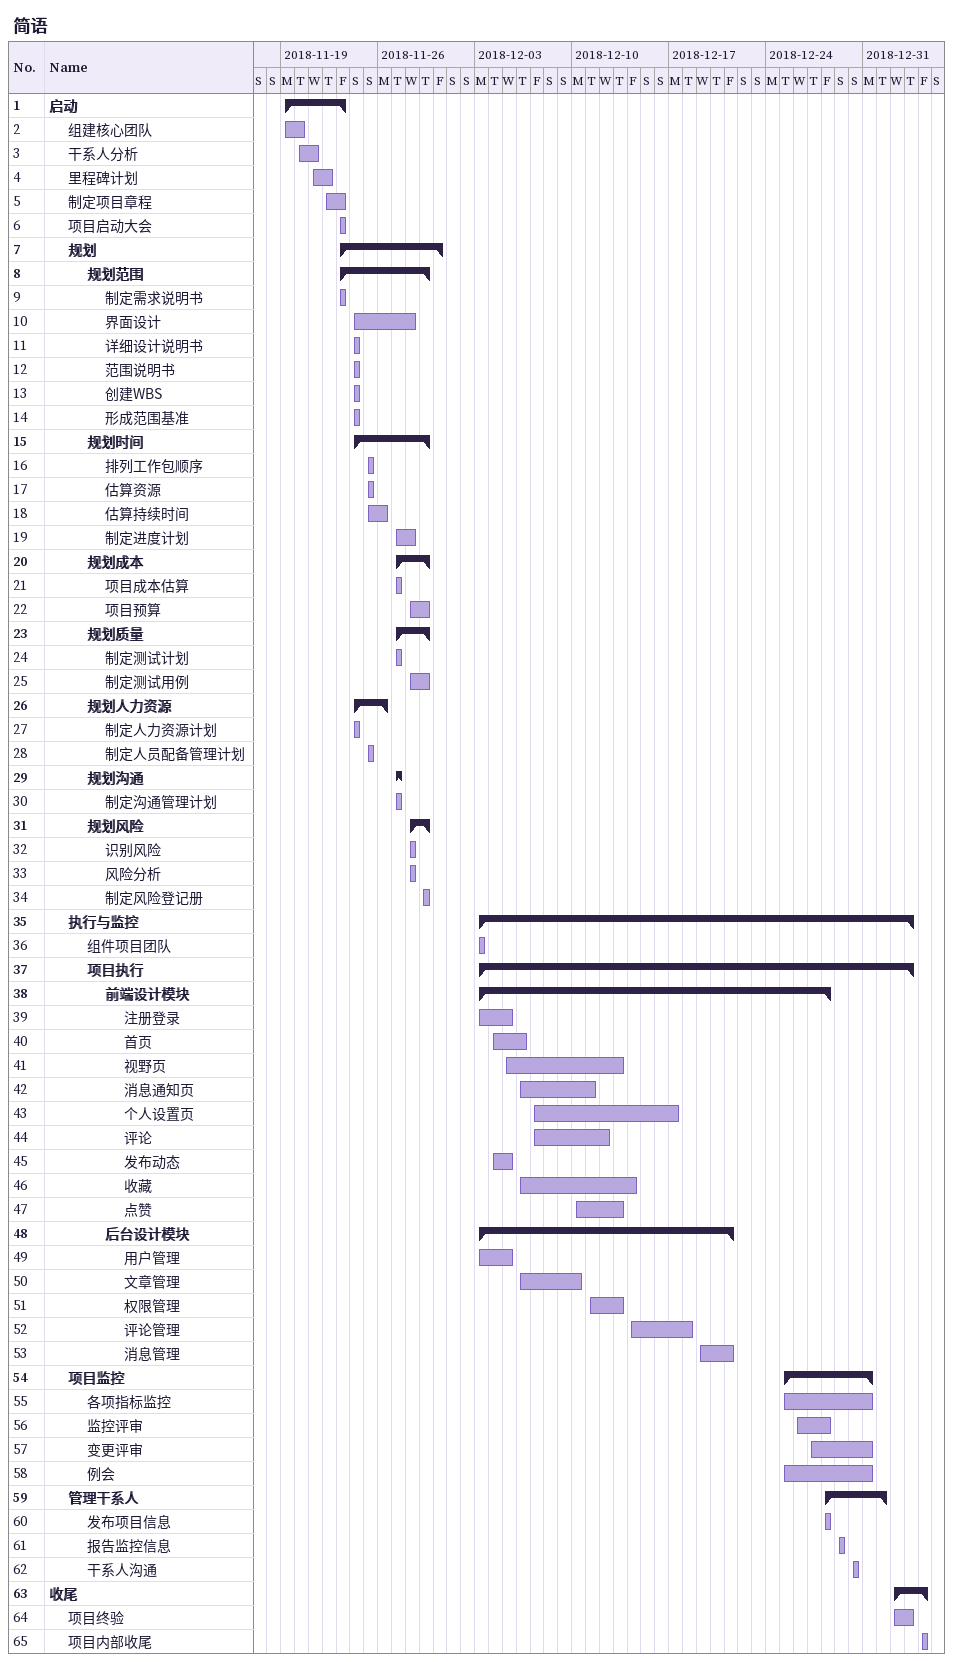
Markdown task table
简语

| ID | Level | Task | Start | Finish |
|---|---|---|---|---|
| 1 | 1 | **启动** | 2018-11-19 | 2018-11-23 |
| 2 | 2 | 组建核心团队 | 2018-11-19 | 2018-11-20 |
| 3 | 2 | 干系人分析 | 2018-11-20 | 2018-11-21 |
| 4 | 2 | 里程碑计划 | 2018-11-21 | 2018-11-22 |
| 5 | 2 | 制定项目章程 | 2018-11-22 | 2018-11-23 |
| 6 | 2 | 项目启动大会 | 2018-11-23 | 2018-11-23 |
| 7 | 2 | **规划** | 2018-11-23 | 2018-11-30 |
| 8 | 3 | **规划范围** | 2018-11-23 | 2018-11-29 |
| 9 | 4 | 制定需求说明书 | 2018-11-23 | 2018-11-23 |
| 10 | 4 | 界面设计 | 2018-11-24 | 2018-11-28 |
| 11 | 4 | 详细设计说明书 | 2018-11-24 | 2018-11-24 |
| 12 | 4 | 范围说明书 | 2018-11-24 | 2018-11-24 |
| 13 | 4 | 创建WBS | 2018-11-24 | 2018-11-24 |
| 14 | 4 | 形成范围基准 | 2018-11-24 | 2018-11-24 |
| 15 | 3 | **规划时间** | 2018-11-24 | 2018-11-29 |
| 16 | 4 | 排列工作包顺序 | 2018-11-25 | 2018-11-25 |
| 17 | 4 | 估算资源 | 2018-11-25 | 2018-11-25 |
| 18 | 4 | 估算持续时间 | 2018-11-25 | 2018-11-26 |
| 19 | 4 | 制定进度计划 | 2018-11-27 | 2018-11-28 |
| 20 | 3 | **规划成本** | 2018-11-27 | 2018-11-29 |
| 21 | 4 | 项目成本估算 | 2018-11-27 | 2018-11-27 |
| 22 | 4 | 项目预算 | 2018-11-28 | 2018-11-29 |
| 23 | 3 | **规划质量** | 2018-11-27 | 2018-11-29 |
| 24 | 4 | 制定测试计划 | 2018-11-27 | 2018-11-27 |
| 25 | 4 | 制定测试用例 | 2018-11-28 | 2018-11-29 |
| 26 | 3 | **规划人力资源** | 2018-11-24 | 2018-11-26 |
| 27 | 4 | 制定人力资源计划 | 2018-11-24 | 2018-11-24 |
| 28 | 4 | 制定人员配备管理计划 | 2018-11-25 | 2018-11-25 |
| 29 | 3 | **规划沟通** | 2018-11-27 | 2018-11-27 |
| 30 | 4 | 制定沟通管理计划 | 2018-11-27 | 2018-11-27 |
| 31 | 3 | **规划风险** | 2018-11-28 | 2018-11-29 |
| 32 | 4 | 识别风险 | 2018-11-28 | 2018-11-28 |
| 33 | 4 | 风险分析 | 2018-11-28 | 2018-11-28 |
| 34 | 4 | 制定风险登记册 | 2018-11-29 | 2018-11-29 |
| 35 | 2 | **执行与监控** | 2018-12-03 | 2019-01-03 |
| 36 | 3 | 组件项目团队 | 2018-12-03 | 2018-12-03 |
| 37 | 3 | **项目执行** | 2018-12-03 | 2019-01-03 |
| 38 | 4 | **前端设计模块** | 2018-12-03 | 2018-12-28 |
| 39 | 5 | 注册登录 | 2018-12-03 | 2018-12-05 |
| 40 | 5 | 首页 | 2018-12-04 | 2018-12-06 |
| 41 | 5 | 视野页 | 2018-12-05 | 2018-12-13 |
| 42 | 5 | 消息通知页 | 2018-12-06 | 2018-12-11 |
| 43 | 5 | 个人设置页 | 2018-12-07 | 2018-12-17 |
| 44 | 5 | 评论 | 2018-12-07 | 2018-12-12 |
| 45 | 5 | 发布动态 | 2018-12-04 | 2018-12-05 |
| 46 | 5 | 收藏 | 2018-12-06 | 2018-12-14 |
| 47 | 5 | 点赞 | 2018-12-10 | 2018-12-13 |
| 48 | 4 | **后台设计模块** | 2018-12-03 | 2018-12-21 |
| 49 | 5 | 用户管理 | 2018-12-03 | 2018-12-05 |
| 50 | 5 | 文章管理 | 2018-12-06 | 2018-12-10 |
| 51 | 5 | 权限管理 | 2018-12-11 | 2018-12-13 |
| 52 | 5 | 评论管理 | 2018-12-14 | 2018-12-18 |
| 53 | 5 | 消息管理 | 2018-12-19 | 2018-12-21 |
| 54 | 2 | **项目监控** | 2018-12-25 | 2018-12-31 |
| 55 | 3 | 各项指标监控 | 2018-12-25 | 2018-12-31 |
| 56 | 3 | 监控评审 | 2018-12-26 | 2018-12-28 |
| 57 | 3 | 变更评审 | 2018-12-27 | 2018-12-31 |
| 58 | 3 | 例会 | 2018-12-25 | 2018-12-31 |
| 59 | 2 | **管理干系人** | 2018-12-28 | 2019-01-01 |
| 60 | 3 | 发布项目信息 | 2018-12-28 | 2018-12-28 |
| 61 | 3 | 报告监控信息 | 2018-12-29 | 2018-12-29 |
| 62 | 3 | 干系人沟通 | 2018-12-30 | 2018-12-30 |
| 63 | 1 | **收尾** | 2019-01-02 | 2019-01-04 |
| 64 | 2 | 项目终验 | 2019-01-02 | 2019-01-03 |
| 65 | 2 | 项目内部收尾 | 2019-01-04 | 2019-01-04 |
